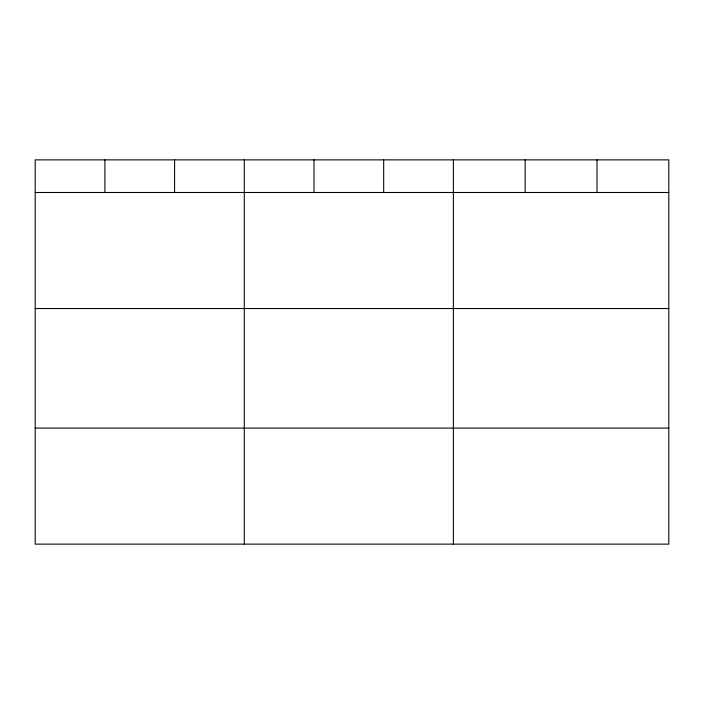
<?xml version="1.0" encoding="UTF-8"?>
<svg xmlns="http://www.w3.org/2000/svg" width="704" height="704" viewBox="0 0 704 704"><rect width="100%" height="100%" fill="white"/><g stroke="black" fill="none" stroke-linecap="round" stroke-linejoin="round"><path stroke-width="1.06" d="M668.8 308.528L668.8 159.87L35.2 159.87L35.2 544.13L668.8 544.13L668.8 308.528L35.2 308.528M35.2 192.491L668.8 192.491M35.2 428.094L668.8 428.094M596.992 159.87L596.992 192.491M525.184 159.87L525.184 192.491M453.376 159.87L453.376 544.13M383.68 159.87L383.68 192.491M313.984 159.87L313.984 192.491M244.288 159.87L244.288 544.13M174.592 159.87L174.592 192.491M104.896 159.87L104.896 192.491"/></g></svg>
